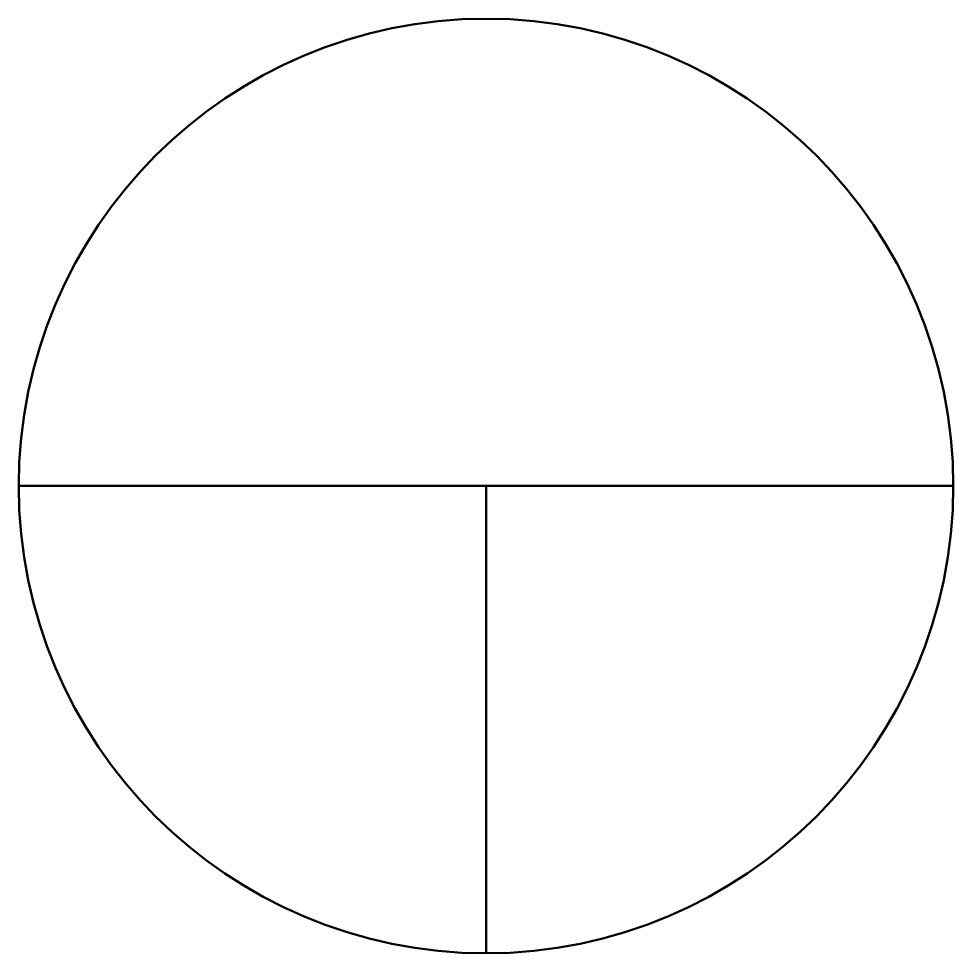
# Model space of a CAD drawing. Extents: x -0.345 to 0.345, y -0.345 to 0.345.
import ezdxf

# ---------------------------------------------------------------- set-up
doc = ezdxf.new("R2010")
doc.units = 0
doc.header["$LTSCALE"] = 35
doc.header["$MEASUREMENT"] = 0
doc.layers.get('0').update_dxf_attribs({"linetype": 'CONTINUOUS'})

msp = doc.modelspace()

# ---------------------------------------------------------------- linework, layer by layer
at = {"lineweight": 50}
for p, q in [((0.34494, 0), (-0.34494, 0)), ((0, 0), (0, -0.34494))]:
    msp.add_line(p, q, dxfattribs=at)
msp.add_circle((0, 0), 0.34494, dxfattribs=at)

doc.saveas('drawing.dxf')
